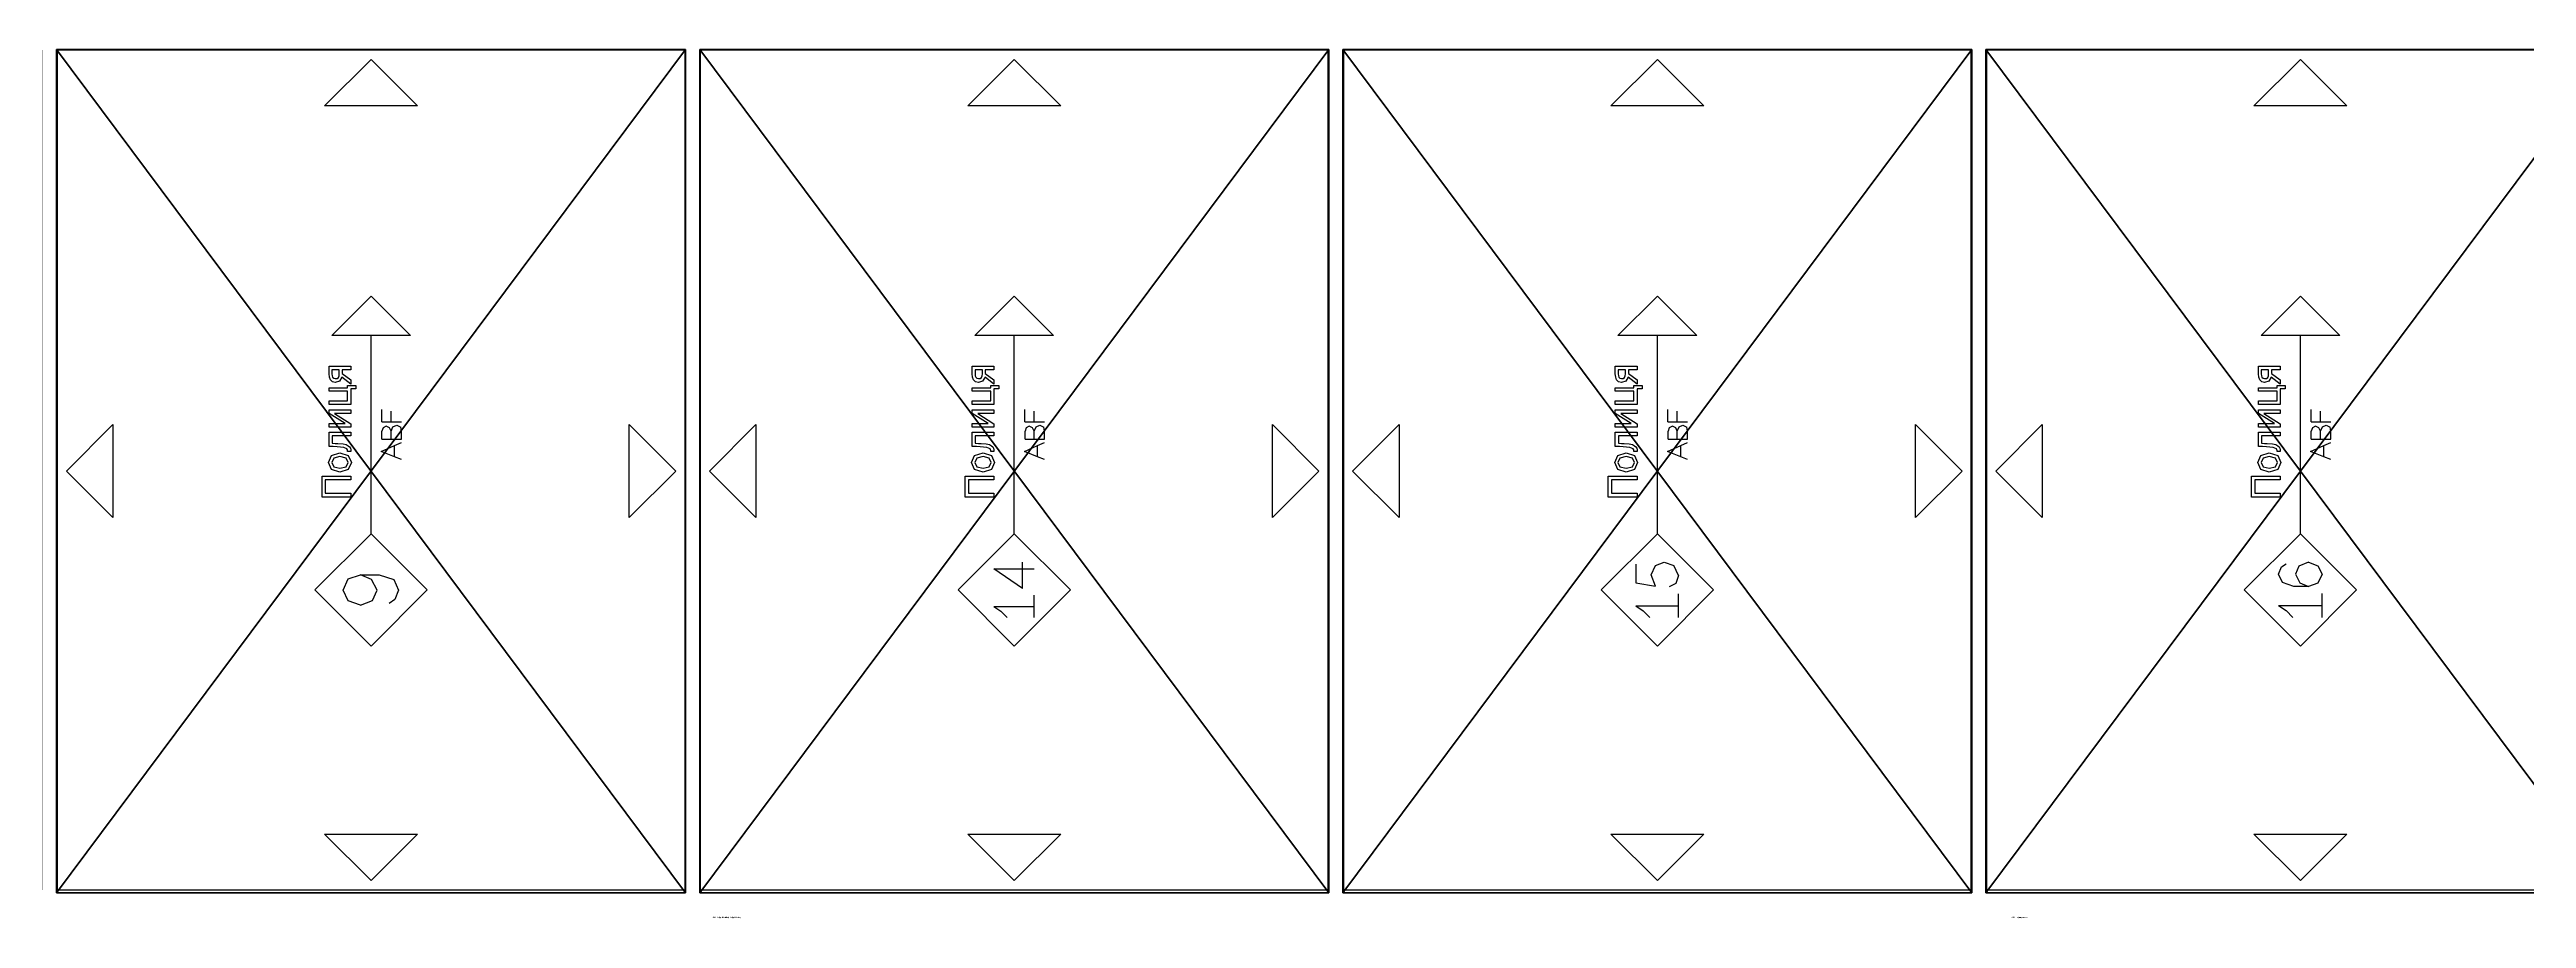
# Model space of a CAD drawing. Header units: millimetres. Extents: x -49559 to 16, y -2381 to 2097.
# Drawn here: x -6267 to -4503, y -18 to 600 of the extents above; entities that cross this region are included whole.
import ezdxf

# ---------------------------------------------------------------- set-up
doc = ezdxf.new("R2010")
doc.units = ezdxf.units.MM
doc.header["$LTSCALE"] = 25.4
doc.layers.get('0').update_dxf_attribs({"true_color": 0xffffff})
for name, color, linetype, true_color in [('ABF_cuttingLines', 134, 'Continuous', 0x009987), ('ABF_edgeBanding', 252, 'Continuous', 0x777799), ('ABF_Label', 36, 'Continuous', 0x664400)]:
    doc.layers.add(name, color=color, linetype=linetype, true_color=true_color)

# ---------------------------------------------------------------- blocks, each defined once
blk = doc.blocks.new('Group418#1')
at = {"layer": 'ABF_Label', "color": 0}
for p, q in [((-11.7, 9.2), (-11.7, 22.2)), ((-11.7, 22.2), (-2.3, 22.2)), ((-4, 20.7), (-10, 20.7)), ((-10, 20.7), (-10, 9.2)), ((-4, 9.2), (-4, 20.7)), ((-2.3, 22.2), (-2.3, 9.2)), ((-0.4, 14.1), (0.8, 17.9)), ((0.7, 10.3), (-0.4, 14.1)), ((0.8, 17.9), (3.9, 19.3)), ((2, 16.9), (1.3, 14.1)), ((1.3, 14.1), (2, 11.3)), ((3.9, 17.8), (2, 16.9)), ((2, 11.3), (3.9, 10.4)), ((3.9, 19.3), (7.1, 17.9)), ((5.9, 16.9), (3.9, 17.8)), ((3.9, 10.4), (5.9, 11.3)), ((6.6, 14.1), (5.9, 16.9)), ((5.9, 11.3), (6.6, 14.1)), ((7.1, 17.9), (8.3, 14.1)), ((8.3, 14.1), (7.1, 10.3)), ((10.1, 10.9), (10.7, 12.4)), ((10.7, 12.4), (11, 15.4)), ((11, 15.4), (11.1, 17.1)), ((11.1, 17.1), (11.1, 19)), ((11.1, 19), (17.6, 19)), ((12, 11.2), (11.5, 10.3)), ((12.3, 12.7), (12, 11.2)), ((12.5, 15), (12.3, 12.7)), ((12.6, 17.6), (12.5, 16.2)), ((12.5, 16.2), (12.5, 15)), ((15.9, 17.6), (12.6, 17.6)), ((15.9, 9.2), (15.9, 17.6)), ((17.6, 19), (17.6, 9.2)), ((19.9, 9.2), (19.9, 19)), ((19.9, 19), (21.6, 19)), ((26, 16.5), (21.4, 9.2)), ((21.6, 19), (21.6, 11.8)), ((21.6, 11.8), (26.1, 19)), ((26, 9.2), (26, 16.5)), ((26.1, 19), (27.7, 19)), ((27.7, 19), (27.7, 9.2)), ((30.1, 9.2), (30.1, 19)), ((30.1, 19), (31.7, 19)), ((31.7, 19), (31.7, 10.6)), ((36.1, 10.6), (36.1, 19)), ((36.1, 19), (37.7, 19)), ((37.7, 19), (37.7, 10.6)), ((39.3, 9.2), (42.4, 13.2)), ((40.1, 16.2), (40.4, 17.5)), ((40.7, 14.3), (40.1, 16.2)), ((40.4, 17.5), (41.3, 18.4)), ((42.4, 13.2), (40.7, 14.3)), ((44.1, 13.1), (41.2, 9.2)), ((41.3, 18.4), (42.4, 18.8)), ((42, 16.9), (41.8, 16.2)), ((41.8, 16.2), (41.9, 15.4)), ((41.9, 15.4), (42.3, 14.8)), ((42.4, 17.4), (42, 16.9)), ((42.3, 14.8), (43, 14.5)), ((42.4, 18.8), (43.9, 19)), ((43.1, 17.6), (42.4, 17.4)), ((43, 14.5), (44, 14.4)), ((44, 17.7), (43.1, 17.6)), ((43.9, 19), (47.4, 19)), ((45.8, 17.7), (44, 17.7)), ((44, 14.4), (45.8, 14.4)), ((45.8, 13.1), (44.1, 13.1)), ((45.8, 14.4), (45.8, 17.7)), ((45.8, 9.2), (45.8, 13.1)), ((47.4, 19), (47.4, 9.2)), ((-63, 6.5), (-66.1, 3.5)), ((-60.7, 9.9), (-63, 6.5)), ((-60.7, 9.9), (-60.7, -9.8)), ((-52.1, 3), (-50.3, 8.2)), ((-52.1, -3.6), (-52.1, 3)), ((-50.4, 0.3), (-52.1, -3.6)), ((-46.6, 2.3), (-50.4, 0.3)), ((-50.3, 8.2), (-46.6, 9.9)), ((-46.6, 9.9), (-43.3, 8.6)), ((-42.9, 0.7), (-46.6, 2.3)), ((-43.3, 8.6), (-41.9, 6.5)), ((-41.2, -3.6), (-42.9, 0.7)), ((-28.3, 0), (61.3, 0)), ((-10, 9.2), (-11.7, 9.2)), ((-2.3, 9.2), (-4, 9.2)), ((3.9, 8.9), (0.7, 10.3)), ((7.1, 10.3), (3.9, 8.9)), ((8.9, 9.2), (8.9, 10.6)), ((8.9, 10.6), (9, 10.6)), ((9.2, 9.2), (8.9, 9.2)), ((9, 10.6), (9.1, 10.6)), ((9.1, 10.6), (9.3, 10.6)), ((9.6, 9.2), (9.2, 9.2)), ((9.3, 10.6), (9.7, 10.7)), ((10.4, 9.3), (9.6, 9.2)), ((9.7, 10.7), (10.1, 10.9)), ((11, 9.7), (10.4, 9.3)), ((11.5, 10.3), (11, 9.7)), ((17.6, 9.2), (15.9, 9.2)), ((21.4, 9.2), (19.9, 9.2)), ((27.7, 9.2), (26, 9.2)), ((37.2, 9.2), (30.1, 9.2)), ((31.7, 10.6), (36.1, 10.6)), ((37.2, 6.9), (37.2, 9.2)), ((38.7, 6.9), (37.2, 6.9)), ((37.7, 10.6), (38.7, 10.6)), ((38.7, 10.6), (38.7, 6.9)), ((41.2, 9.2), (39.3, 9.2)), ((47.4, 9.2), (45.8, 9.2)), ((-66.1, -9.8), (-60.7, -9.8)), ((-60.7, -9.8), (-55.3, -9.8)), ((-50.6, -7.9), (-52.1, -3.6)), ((-46.6, -9.8), (-50.6, -7.9)), ((-42.8, -7.9), (-46.6, -9.8)), ((-41.2, -3.6), (-42.8, -7.9)), ((5.2, -13.7), (6.5, -10.6)), ((6.5, -10.6), (8.9, -4.6)), ((6.5, -10.6), (11.6, -10.6)), ((8.9, -4.6), (11.6, -10.6)), ((11.6, -10.6), (13, -13.7)), ((14.5, -4.9), (18, -4.9)), ((14.5, -4.9), (14.5, -9)), ((14.5, -9), (14.5, -13.7)), ((14.5, -9), (18, -9)), ((19.5, -5.4), (18, -4.9)), ((18, -9), (19.6, -8.3)), ((18, -9), (20, -9.9)), ((20.3, -6.8), (19.5, -5.4)), ((19.6, -8.3), (20.3, -6.8)), ((20, -9.9), (20.7, -11.6)), ((22.3, -4.8), (22.3, -9)), ((22.3, -4.8), (27.8, -4.8)), ((22.3, -9), (27.1, -9)), ((22.3, -9), (22.3, -13.7)), ((14.5, -13.7), (18, -13.7)), ((18, -13.7), (19.8, -13.4)), ((20.7, -11.6), (19.8, -13.4))]:
    blk.add_line(p, q, dxfattribs=at)
for points in [[(-28.3, 0, 0), (-53.7, -25.4, 0), (-79.1, 0, 0), (-53.7, 25.4, 0), (-28.3, 0, 0)], [(61.3, 17.8, 0), (79.1, 0, 0), (61.3, -17.8, 0), (61.3, 17.8, 0)]]:
    blk.add_polyline3d(points, close=True, dxfattribs=at)
blk = doc.blocks.new('Group453#1')
at = {"layer": 'ABF_cuttingLines', "color": 0}
blk.add_polyline3d([(-485.9, 617.6, 0), (-933.1, 617.6, 0), (-933.1, 20, 0), (-485.9, 20, 0), (-485.9, 617.6, 0)], close=True, dxfattribs=at)
blk = doc.blocks.new('Group454#1')
at = {"layer": 'ABF_edgeBanding', "color": 0}
for points in [[(-709.5, 611, 0), (-676.4, 577.9, 0), (-742.6, 577.9, 0), (-709.5, 611, 0)], [(-926.5, 318, 0), (-893.4, 351.1, 0), (-893.4, 284.9, 0), (-926.5, 318, 0)], [(-492.5, 318, 0), (-525.6, 284.9, 0), (-525.6, 351.1, 0), (-492.5, 318, 0)], [(-709.5, 26.6, 0), (-742.6, 59.7, 0), (-676.4, 59.7, 0), (-709.5, 26.6, 0)]]:
    blk.add_polyline3d(points, close=True, dxfattribs=at)
blk = doc.blocks.new('______#23')
at = {"color": 0}
for p, q in [((-933.5, 618), (-933.5, 18)), ((-485.5, 618), (-933.5, 618)), ((-485.5, 618, 18), (-933.5, 618, 18)), ((-933.5, 618, 18), (-933.5, 18, 18)), ((-933.5, 618, 18), (-933.5, 18, 18)), ((-933.5, 618), (-933.5, 618, 18)), ((-933.5, 618), (-933.5, 18)), ((-485.5, 618), (-933.5, 618)), ((-933.5, 618), (-933.5, 618, 18)), ((-485.5, 618, 18), (-933.5, 618, 18)), ((-933.5, 18, 18), (-485.5, 18, 18)), ((-933.5, 18), (-933.5, 18, 18)), ((-933.5, 18), (-485.5, 18)), ((-933.5, 18), (-485.5, 18)), ((-933.5, 18, 18), (-485.5, 18, 18)), ((-933.5, 18), (-933.5, 18, 18))]:
    blk.add_line(p, q, dxfattribs=at)
at = {"layer": 'ABF_cuttingLines', "color": 0}
ref = blk.add_blockref('Group453#1', (0, 0, 18), dxfattribs=at)
ref.add_attrib('Skp_GroupInstanceName', '_ABF_cuttingLines', (0, 0), dxfattribs={"layer": '0', "height": 1})
at = {"layer": 'ABF_edgeBanding', "color": 0}
ref = blk.add_blockref('Group454#1', (0, 0, 18), dxfattribs=at)
ref.add_attrib('Skp_GroupInstanceName', '_ABF_edgeBanding', (0, 0), dxfattribs={"layer": '0', "height": 1})
at = {"layer": 'ABF_Label', "color": 0}
ref = blk.add_blockref('Group418#1', (-709.5, 318, 18), dxfattribs=dict(at, xscale=1.574803149606299, yscale=1.574803149606299, rotation=90))
ref.add_attrib('Skp_GroupInstanceName', '_ABF_Label', (0, 0), dxfattribs={"layer": '0', "height": 1})
at = {"color": 0}
mesh = blk.add_polyface(dxfattribs=at)
corners = [(-485.5, 618), (-933.5, 18), (-933.5, 618), (-485.5, 18)]
mesh.append_faces([[corners[k] for k in face] for face in [(0, 1, 2), (1, 0, 3)]], dxfattribs={"vtx0": -1, "color": 0})
at = {"color": 7, "true_color": 0xffffff}
mesh = blk.add_polyface(dxfattribs=at)
corners = [(-485.5, 18, 18), (-933.5, 618, 18), (-933.5, 18, 18), (-485.5, 618, 18)]
mesh.append_faces([[corners[k] for k in face] for face in [(0, 1, 2), (1, 0, 3)]], dxfattribs={"vtx0": -1, "color": 7})
at = {"color": 0}
mesh = blk.add_polyface(dxfattribs=at)
corners = [(-933.5, 618, 18), (-933.5, 18), (-933.5, 18, 18), (-933.5, 618)]
mesh.append_faces([[corners[k] for k in face] for face in [(0, 1, 2), (1, 0, 3)]], dxfattribs={"vtx0": -1, "color": 0})
mesh = blk.add_polyface(dxfattribs=at)
corners = [(-933.5, 618, 18), (-485.5, 618), (-933.5, 618), (-485.5, 618, 18)]
mesh.append_faces([[corners[k] for k in face] for face in [(0, 1, 2), (1, 0, 3)]], dxfattribs={"vtx0": -1, "color": 0})
mesh = blk.add_polyface(dxfattribs=at)
corners = [(-485.5, 18, 18), (-933.5, 18), (-485.5, 18), (-933.5, 18, 18)]
mesh.append_faces([[corners[k] for k in face] for face in [(0, 1, 2), (1, 0, 3)]], dxfattribs={"vtx0": -1, "color": 0})
blk = doc.blocks.new('Group413#1')
at = {"layer": 'ABF_Label', "color": 0}
for p, q in [((-11.7, 9.2), (-11.7, 22.2)), ((-11.7, 22.2), (-2.3, 22.2)), ((-4, 20.7), (-10, 20.7)), ((-10, 20.7), (-10, 9.2)), ((-4, 9.2), (-4, 20.7)), ((-2.3, 22.2), (-2.3, 9.2)), ((-0.4, 14.1), (0.8, 17.9)), ((0.7, 10.3), (-0.4, 14.1)), ((0.8, 17.9), (3.9, 19.3)), ((2, 16.9), (1.3, 14.1)), ((1.3, 14.1), (2, 11.3)), ((3.9, 17.8), (2, 16.9)), ((2, 11.3), (3.9, 10.4)), ((3.9, 19.3), (7.1, 17.9)), ((5.9, 16.9), (3.9, 17.8)), ((3.9, 10.4), (5.9, 11.3)), ((6.6, 14.1), (5.9, 16.9)), ((5.9, 11.3), (6.6, 14.1)), ((7.1, 17.9), (8.3, 14.1)), ((8.3, 14.1), (7.1, 10.3)), ((10.1, 10.9), (10.7, 12.4)), ((10.7, 12.4), (11, 15.4)), ((11, 15.4), (11.1, 17.1)), ((11.1, 17.1), (11.1, 19)), ((11.1, 19), (17.6, 19)), ((12, 11.2), (11.5, 10.3)), ((12.3, 12.7), (12, 11.2)), ((12.5, 15), (12.3, 12.7)), ((12.6, 17.6), (12.5, 16.2)), ((12.5, 16.2), (12.5, 15)), ((15.9, 17.6), (12.6, 17.6)), ((15.9, 9.2), (15.9, 17.6)), ((17.6, 19), (17.6, 9.2)), ((19.9, 9.2), (19.9, 19)), ((19.9, 19), (21.6, 19)), ((26, 16.5), (21.4, 9.2)), ((21.6, 19), (21.6, 11.8)), ((21.6, 11.8), (26.1, 19)), ((26, 9.2), (26, 16.5)), ((26.1, 19), (27.7, 19)), ((27.7, 19), (27.7, 9.2)), ((30.1, 9.2), (30.1, 19)), ((30.1, 19), (31.7, 19)), ((31.7, 19), (31.7, 10.6)), ((36.1, 10.6), (36.1, 19)), ((36.1, 19), (37.7, 19)), ((37.7, 19), (37.7, 10.6)), ((39.3, 9.2), (42.4, 13.2)), ((40.1, 16.2), (40.4, 17.5)), ((40.7, 14.3), (40.1, 16.2)), ((40.4, 17.5), (41.3, 18.4)), ((42.4, 13.2), (40.7, 14.3)), ((44.1, 13.1), (41.2, 9.2)), ((41.3, 18.4), (42.4, 18.8)), ((42, 16.9), (41.8, 16.2)), ((41.8, 16.2), (41.9, 15.4)), ((41.9, 15.4), (42.3, 14.8)), ((42.4, 17.4), (42, 16.9)), ((42.3, 14.8), (43, 14.5)), ((42.4, 18.8), (43.9, 19)), ((43.1, 17.6), (42.4, 17.4)), ((43, 14.5), (44, 14.4)), ((44, 17.7), (43.1, 17.6)), ((43.9, 19), (47.4, 19)), ((45.8, 17.7), (44, 17.7)), ((44, 14.4), (45.8, 14.4)), ((45.8, 13.1), (44.1, 13.1)), ((45.8, 14.4), (45.8, 17.7)), ((45.8, 9.2), (45.8, 13.1)), ((47.4, 19), (47.4, 9.2)), ((-63.1, 6.4), (-66.1, 3.4)), ((-60.8, 9.8), (-63.1, 6.4)), ((-60.8, 9.8), (-60.8, -9.6)), ((-50.4, 9.8), (-52, 0.9)), ((-52, 0.9), (-46.9, 2.8)), ((-42, 9.8), (-50.4, 9.8)), ((-46.9, 2.8), (-42.6, 0.9)), ((-42.6, 0.9), (-41.2, -3.1)), ((-28.3, 0), (61.3, 0)), ((-10, 9.2), (-11.7, 9.2)), ((-2.3, 9.2), (-4, 9.2)), ((3.9, 8.9), (0.7, 10.3)), ((7.1, 10.3), (3.9, 8.9)), ((8.9, 9.2), (8.9, 10.6)), ((8.9, 10.6), (9, 10.6)), ((9.2, 9.2), (8.9, 9.2)), ((9, 10.6), (9.1, 10.6)), ((9.1, 10.6), (9.3, 10.6)), ((9.6, 9.2), (9.2, 9.2)), ((9.3, 10.6), (9.7, 10.7)), ((10.4, 9.3), (9.6, 9.2)), ((9.7, 10.7), (10.1, 10.9)), ((11, 9.7), (10.4, 9.3)), ((11.5, 10.3), (11, 9.7)), ((17.6, 9.2), (15.9, 9.2)), ((21.4, 9.2), (19.9, 9.2)), ((27.7, 9.2), (26, 9.2)), ((37.2, 9.2), (30.1, 9.2)), ((31.7, 10.6), (36.1, 10.6)), ((37.2, 6.9), (37.2, 9.2)), ((38.7, 6.9), (37.2, 6.9)), ((37.7, 10.6), (38.7, 10.6)), ((38.7, 10.6), (38.7, 6.9)), ((41.2, 9.2), (39.3, 9.2)), ((47.4, 9.2), (45.8, 9.2)), ((-66.1, -9.6), (-60.8, -9.6)), ((-60.8, -9.6), (-55.5, -9.6)), ((-50.8, -8.3), (-52.3, -5.4)), ((-47.1, -9.6), (-50.8, -8.3)), ((-47.1, -9.6), (-42.6, -7.4)), ((-41.2, -3.1), (-42.6, -7.4)), ((5.2, -13.7), (6.5, -10.6)), ((6.5, -10.6), (8.9, -4.6)), ((6.5, -10.6), (11.6, -10.6)), ((8.9, -4.6), (11.6, -10.6)), ((11.6, -10.6), (13, -13.7)), ((14.5, -4.9), (18, -4.9)), ((14.5, -4.9), (14.5, -9)), ((14.5, -9), (14.5, -13.7)), ((14.5, -9), (18, -9)), ((19.5, -5.4), (18, -4.9)), ((18, -9), (19.6, -8.3)), ((18, -9), (20, -9.9)), ((20.3, -6.8), (19.5, -5.4)), ((19.6, -8.3), (20.3, -6.8)), ((20, -9.9), (20.7, -11.6)), ((22.3, -4.8), (22.3, -9)), ((22.3, -4.8), (27.8, -4.8)), ((22.3, -9), (27.1, -9)), ((22.3, -9), (22.3, -13.7)), ((14.5, -13.7), (18, -13.7)), ((18, -13.7), (19.8, -13.4)), ((20.7, -11.6), (19.8, -13.4))]:
    blk.add_line(p, q, dxfattribs=at)
for points in [[(-28.3, 0, 0), (-53.7, -25.4, 0), (-79.1, 0, 0), (-53.7, 25.4, 0), (-28.3, 0, 0)], [(61.3, 17.8, 0), (79.1, 0, 0), (61.3, -17.8, 0), (61.3, 17.8, 0)]]:
    blk.add_polyline3d(points, close=True, dxfattribs=at)
blk = doc.blocks.new('Group455#1')
at = {"layer": 'ABF_cuttingLines', "color": 0}
blk.add_polyline3d([(-485.9, 617.6, 0), (-933.1, 617.6, 0), (-933.1, 20, 0), (-485.9, 20, 0), (-485.9, 617.6, 0)], close=True, dxfattribs=at)
blk = doc.blocks.new('Group456#1')
at = {"layer": 'ABF_edgeBanding', "color": 0}
for points in [[(-709.5, 611, 0), (-676.4, 577.9, 0), (-742.6, 577.9, 0), (-709.5, 611, 0)], [(-926.5, 318, 0), (-893.4, 351.1, 0), (-893.4, 284.9, 0), (-926.5, 318, 0)], [(-492.5, 318, 0), (-525.6, 284.9, 0), (-525.6, 351.1, 0), (-492.5, 318, 0)], [(-709.5, 26.6, 0), (-742.6, 59.7, 0), (-676.4, 59.7, 0), (-709.5, 26.6, 0)]]:
    blk.add_polyline3d(points, close=True, dxfattribs=at)
blk = doc.blocks.new('______#24')
at = {"color": 0}
for p, q in [((-933.5, 618), (-933.5, 18)), ((-485.5, 618), (-933.5, 618)), ((-485.5, 618, 18), (-933.5, 618, 18)), ((-933.5, 618, 18), (-933.5, 18, 18)), ((-933.5, 618, 18), (-933.5, 18, 18)), ((-933.5, 618), (-933.5, 618, 18)), ((-933.5, 618), (-933.5, 18)), ((-485.5, 618), (-933.5, 618)), ((-933.5, 618), (-933.5, 618, 18)), ((-485.5, 618, 18), (-933.5, 618, 18)), ((-485.5, 618), (-485.5, 618, 18)), ((-485.5, 18, 18), (-485.5, 618, 18)), ((-485.5, 18), (-485.5, 618)), ((-485.5, 18), (-485.5, 618)), ((-485.5, 18, 18), (-485.5, 618, 18)), ((-485.5, 618), (-485.5, 618, 18)), ((-933.5, 18, 18), (-485.5, 18, 18)), ((-933.5, 18), (-933.5, 18, 18)), ((-933.5, 18), (-485.5, 18)), ((-933.5, 18), (-485.5, 18)), ((-933.5, 18, 18), (-485.5, 18, 18)), ((-933.5, 18), (-933.5, 18, 18)), ((-485.5, 18), (-485.5, 18, 18)), ((-485.5, 18), (-485.5, 18, 18))]:
    blk.add_line(p, q, dxfattribs=at)
at = {"layer": 'ABF_cuttingLines', "color": 0}
ref = blk.add_blockref('Group455#1', (0, 0, 18), dxfattribs=at)
ref.add_attrib('Skp_GroupInstanceName', '_ABF_cuttingLines', (0, 0), dxfattribs={"layer": '0', "height": 1})
at = {"layer": 'ABF_edgeBanding', "color": 0}
ref = blk.add_blockref('Group456#1', (0, 0, 18), dxfattribs=at)
ref.add_attrib('Skp_GroupInstanceName', '_ABF_edgeBanding', (0, 0), dxfattribs={"layer": '0', "height": 1})
at = {"layer": 'ABF_Label', "color": 0}
ref = blk.add_blockref('Group413#1', (-709.5, 318, 18), dxfattribs=dict(at, xscale=1.574803149606299, yscale=1.574803149606299, rotation=90))
ref.add_attrib('Skp_GroupInstanceName', '_ABF_Label', (0, 0), dxfattribs={"layer": '0', "height": 1})
at = {"color": 0}
mesh = blk.add_polyface(dxfattribs=at)
corners = [(-485.5, 618), (-933.5, 18), (-933.5, 618), (-485.5, 18)]
mesh.append_faces([[corners[k] for k in face] for face in [(0, 1, 2), (1, 0, 3)]], dxfattribs={"vtx0": -1, "color": 0})
at = {"color": 7, "true_color": 0xffffff}
mesh = blk.add_polyface(dxfattribs=at)
corners = [(-485.5, 18, 18), (-933.5, 618, 18), (-933.5, 18, 18), (-485.5, 618, 18)]
mesh.append_faces([[corners[k] for k in face] for face in [(0, 1, 2), (1, 0, 3)]], dxfattribs={"vtx0": -1, "color": 7})
at = {"color": 0}
mesh = blk.add_polyface(dxfattribs=at)
corners = [(-933.5, 618, 18), (-933.5, 18), (-933.5, 18, 18), (-933.5, 618)]
mesh.append_faces([[corners[k] for k in face] for face in [(0, 1, 2), (1, 0, 3)]], dxfattribs={"vtx0": -1, "color": 0})
mesh = blk.add_polyface(dxfattribs=at)
corners = [(-933.5, 618, 18), (-485.5, 618), (-933.5, 618), (-485.5, 618, 18)]
mesh.append_faces([[corners[k] for k in face] for face in [(0, 1, 2), (1, 0, 3)]], dxfattribs={"vtx0": -1, "color": 0})
mesh = blk.add_polyface(dxfattribs=at)
corners = [(-485.5, 618), (-485.5, 18, 18), (-485.5, 18), (-485.5, 618, 18)]
mesh.append_faces([[corners[k] for k in face] for face in [(0, 1, 2), (1, 0, 3)]], dxfattribs={"vtx0": -1, "color": 0})
mesh = blk.add_polyface(dxfattribs=at)
corners = [(-485.5, 18, 18), (-933.5, 18), (-485.5, 18), (-933.5, 18, 18)]
mesh.append_faces([[corners[k] for k in face] for face in [(0, 1, 2), (1, 0, 3)]], dxfattribs={"vtx0": -1, "color": 0})
blk = doc.blocks.new('Group409#1')
at = {"layer": 'ABF_Label', "color": 0}
for p, q in [((-11.7, 9.2), (-11.7, 22.2)), ((-11.7, 22.2), (-2.3, 22.2)), ((-4, 20.7), (-10, 20.7)), ((-10, 20.7), (-10, 9.2)), ((-4, 9.2), (-4, 20.7)), ((-2.3, 22.2), (-2.3, 9.2)), ((-0.4, 14.1), (0.8, 17.9)), ((0.7, 10.3), (-0.4, 14.1)), ((0.8, 17.9), (3.9, 19.3)), ((2, 16.9), (1.3, 14.1)), ((1.3, 14.1), (2, 11.3)), ((3.9, 17.8), (2, 16.9)), ((2, 11.3), (3.9, 10.4)), ((3.9, 19.3), (7.1, 17.9)), ((5.9, 16.9), (3.9, 17.8)), ((3.9, 10.4), (5.9, 11.3)), ((6.6, 14.1), (5.9, 16.9)), ((5.9, 11.3), (6.6, 14.1)), ((7.1, 17.9), (8.3, 14.1)), ((8.3, 14.1), (7.1, 10.3)), ((10.1, 10.9), (10.7, 12.4)), ((10.7, 12.4), (11, 15.4)), ((11, 15.4), (11.1, 17.1)), ((11.1, 17.1), (11.1, 19)), ((11.1, 19), (17.6, 19)), ((12, 11.2), (11.5, 10.3)), ((12.3, 12.7), (12, 11.2)), ((12.5, 15), (12.3, 12.7)), ((12.6, 17.6), (12.5, 16.2)), ((12.5, 16.2), (12.5, 15)), ((15.9, 17.6), (12.6, 17.6)), ((15.9, 9.2), (15.9, 17.6)), ((17.6, 19), (17.6, 9.2)), ((19.9, 9.2), (19.9, 19)), ((19.9, 19), (21.6, 19)), ((26, 16.5), (21.4, 9.2)), ((21.6, 19), (21.6, 11.8)), ((21.6, 11.8), (26.1, 19)), ((26, 9.2), (26, 16.5)), ((26.1, 19), (27.7, 19)), ((27.7, 19), (27.7, 9.2)), ((30.1, 9.2), (30.1, 19)), ((30.1, 19), (31.7, 19)), ((31.7, 19), (31.7, 10.6)), ((36.1, 10.6), (36.1, 19)), ((36.1, 19), (37.7, 19)), ((37.7, 19), (37.7, 10.6)), ((39.3, 9.2), (42.4, 13.2)), ((40.1, 16.2), (40.4, 17.5)), ((40.7, 14.3), (40.1, 16.2)), ((40.4, 17.5), (41.3, 18.4)), ((42.4, 13.2), (40.7, 14.3)), ((44.1, 13.1), (41.2, 9.2)), ((41.3, 18.4), (42.4, 18.8)), ((42, 16.9), (41.8, 16.2)), ((41.8, 16.2), (41.9, 15.4)), ((41.9, 15.4), (42.3, 14.8)), ((42.4, 17.4), (42, 16.9)), ((42.3, 14.8), (43, 14.5)), ((42.4, 18.8), (43.9, 19)), ((43.1, 17.6), (42.4, 17.4)), ((43, 14.5), (44, 14.4)), ((44, 17.7), (43.1, 17.6)), ((43.9, 19), (47.4, 19)), ((45.8, 17.7), (44, 17.7)), ((44, 14.4), (45.8, 14.4)), ((45.8, 13.1), (44.1, 13.1)), ((45.8, 14.4), (45.8, 17.7)), ((45.8, 9.2), (45.8, 13.1)), ((47.4, 19), (47.4, 9.2)), ((-63.3, 6), (-66.1, 3.2)), ((-61.1, 9.2), (-63.3, 6)), ((-61.1, 9.2), (-61.1, -9)), ((-53.1, -3.8), (-44.2, 9.2)), ((-44.2, 9.2), (-44.2, -3.8)), ((-28.3, 0), (61.3, 0)), ((-10, 9.2), (-11.7, 9.2)), ((-2.3, 9.2), (-4, 9.2)), ((3.9, 8.9), (0.7, 10.3)), ((7.1, 10.3), (3.9, 8.9)), ((8.9, 9.2), (8.9, 10.6)), ((8.9, 10.6), (9, 10.6)), ((9.2, 9.2), (8.9, 9.2)), ((9, 10.6), (9.1, 10.6)), ((9.1, 10.6), (9.3, 10.6)), ((9.6, 9.2), (9.2, 9.2)), ((9.3, 10.6), (9.7, 10.7)), ((10.4, 9.3), (9.6, 9.2)), ((9.7, 10.7), (10.1, 10.9)), ((11, 9.7), (10.4, 9.3)), ((11.5, 10.3), (11, 9.7)), ((17.6, 9.2), (15.9, 9.2)), ((21.4, 9.2), (19.9, 9.2)), ((27.7, 9.2), (26, 9.2)), ((37.2, 9.2), (30.1, 9.2)), ((31.7, 10.6), (36.1, 10.6)), ((37.2, 6.9), (37.2, 9.2)), ((38.7, 6.9), (37.2, 6.9)), ((37.7, 10.6), (38.7, 10.6)), ((38.7, 10.6), (38.7, 6.9)), ((41.2, 9.2), (39.3, 9.2)), ((47.4, 9.2), (45.8, 9.2)), ((-66.1, -9), (-61.1, -9)), ((-61.1, -9), (-56.1, -9)), ((-53.1, -3.8), (-44.2, -3.8)), ((-44.2, -3.8), (-41.2, -3.8)), ((-44.2, -3.8), (-44.2, -9)), ((5.2, -13.7), (6.5, -10.6)), ((6.5, -10.6), (8.9, -4.6)), ((6.5, -10.6), (11.6, -10.6)), ((8.9, -4.6), (11.6, -10.6)), ((11.6, -10.6), (13, -13.7)), ((14.5, -4.9), (18, -4.9)), ((14.5, -4.9), (14.5, -9)), ((14.5, -9), (14.5, -13.7)), ((14.5, -9), (18, -9)), ((19.5, -5.4), (18, -4.9)), ((18, -9), (19.6, -8.3)), ((18, -9), (20, -9.9)), ((20.3, -6.8), (19.5, -5.4)), ((19.6, -8.3), (20.3, -6.8)), ((20, -9.9), (20.7, -11.6)), ((22.3, -4.8), (22.3, -9)), ((22.3, -4.8), (27.8, -4.8)), ((22.3, -9), (27.1, -9)), ((22.3, -9), (22.3, -13.7)), ((14.5, -13.7), (18, -13.7)), ((18, -13.7), (19.8, -13.4)), ((20.7, -11.6), (19.8, -13.4))]:
    blk.add_line(p, q, dxfattribs=at)
for points in [[(-28.3, 0, 0), (-53.7, -25.4, 0), (-79.1, 0, 0), (-53.7, 25.4, 0), (-28.3, 0, 0)], [(61.3, 17.8, 0), (79.1, 0, 0), (61.3, -17.8, 0), (61.3, 17.8, 0)]]:
    blk.add_polyline3d(points, close=True, dxfattribs=at)
blk = doc.blocks.new('Group457#1')
at = {"layer": 'ABF_cuttingLines', "color": 0}
blk.add_polyline3d([(-485.9, 617.6, 0), (-933.1, 617.6, 0), (-933.1, 20, 0), (-485.9, 20, 0), (-485.9, 617.6, 0)], close=True, dxfattribs=at)
blk = doc.blocks.new('Group458#1')
at = {"layer": 'ABF_edgeBanding', "color": 0}
for points in [[(-709.5, 611, 0), (-676.4, 577.9, 0), (-742.6, 577.9, 0), (-709.5, 611, 0)], [(-926.5, 318, 0), (-893.4, 351.1, 0), (-893.4, 284.9, 0), (-926.5, 318, 0)], [(-492.5, 318, 0), (-525.6, 284.9, 0), (-525.6, 351.1, 0), (-492.5, 318, 0)], [(-709.5, 26.6, 0), (-742.6, 59.7, 0), (-676.4, 59.7, 0), (-709.5, 26.6, 0)]]:
    blk.add_polyline3d(points, close=True, dxfattribs=at)
blk = doc.blocks.new('______#25')
at = {"color": 0}
for p, q in [((-933.5, 618), (-933.5, 18)), ((-485.5, 618), (-933.5, 618)), ((-485.5, 618, 18), (-933.5, 618, 18)), ((-933.5, 618, 18), (-933.5, 18, 18)), ((-933.5, 618, 18), (-933.5, 18, 18)), ((-933.5, 618), (-933.5, 618, 18)), ((-933.5, 618), (-933.5, 18)), ((-485.5, 618), (-933.5, 618)), ((-933.5, 618), (-933.5, 618, 18)), ((-485.5, 618, 18), (-933.5, 618, 18)), ((-485.5, 618), (-485.5, 618, 18)), ((-485.5, 18, 18), (-485.5, 618, 18)), ((-485.5, 18), (-485.5, 618)), ((-485.5, 18), (-485.5, 618)), ((-485.5, 18, 18), (-485.5, 618, 18)), ((-485.5, 618), (-485.5, 618, 18)), ((-933.5, 18, 18), (-485.5, 18, 18)), ((-933.5, 18), (-933.5, 18, 18)), ((-933.5, 18), (-485.5, 18)), ((-933.5, 18), (-485.5, 18)), ((-933.5, 18, 18), (-485.5, 18, 18)), ((-933.5, 18), (-933.5, 18, 18)), ((-485.5, 18), (-485.5, 18, 18)), ((-485.5, 18), (-485.5, 18, 18))]:
    blk.add_line(p, q, dxfattribs=at)
at = {"layer": 'ABF_cuttingLines', "color": 0}
ref = blk.add_blockref('Group457#1', (0, 0, 18), dxfattribs=at)
ref.add_attrib('Skp_GroupInstanceName', '_ABF_cuttingLines', (0, 0), dxfattribs={"layer": '0', "height": 1})
at = {"layer": 'ABF_edgeBanding', "color": 0}
ref = blk.add_blockref('Group458#1', (0, 0, 18), dxfattribs=at)
ref.add_attrib('Skp_GroupInstanceName', '_ABF_edgeBanding', (0, 0), dxfattribs={"layer": '0', "height": 1})
at = {"layer": 'ABF_Label', "color": 0}
ref = blk.add_blockref('Group409#1', (-709.5, 318, 18), dxfattribs=dict(at, xscale=1.574803149606299, yscale=1.574803149606299, rotation=90))
ref.add_attrib('Skp_GroupInstanceName', '_ABF_Label', (0, 0), dxfattribs={"layer": '0', "height": 1})
at = {"color": 0}
mesh = blk.add_polyface(dxfattribs=at)
corners = [(-485.5, 618), (-933.5, 18), (-933.5, 618), (-485.5, 18)]
mesh.append_faces([[corners[k] for k in face] for face in [(0, 1, 2), (1, 0, 3)]], dxfattribs={"vtx0": -1, "color": 0})
at = {"color": 7, "true_color": 0xffffff}
mesh = blk.add_polyface(dxfattribs=at)
corners = [(-485.5, 18, 18), (-933.5, 618, 18), (-933.5, 18, 18), (-485.5, 618, 18)]
mesh.append_faces([[corners[k] for k in face] for face in [(0, 1, 2), (1, 0, 3)]], dxfattribs={"vtx0": -1, "color": 7})
at = {"color": 0}
mesh = blk.add_polyface(dxfattribs=at)
corners = [(-933.5, 618, 18), (-933.5, 18), (-933.5, 18, 18), (-933.5, 618)]
mesh.append_faces([[corners[k] for k in face] for face in [(0, 1, 2), (1, 0, 3)]], dxfattribs={"vtx0": -1, "color": 0})
mesh = blk.add_polyface(dxfattribs=at)
corners = [(-933.5, 618, 18), (-485.5, 618), (-933.5, 618), (-485.5, 618, 18)]
mesh.append_faces([[corners[k] for k in face] for face in [(0, 1, 2), (1, 0, 3)]], dxfattribs={"vtx0": -1, "color": 0})
mesh = blk.add_polyface(dxfattribs=at)
corners = [(-485.5, 618), (-485.5, 18, 18), (-485.5, 18), (-485.5, 618, 18)]
mesh.append_faces([[corners[k] for k in face] for face in [(0, 1, 2), (1, 0, 3)]], dxfattribs={"vtx0": -1, "color": 0})
mesh = blk.add_polyface(dxfattribs=at)
corners = [(-485.5, 18, 18), (-933.5, 18), (-485.5, 18), (-933.5, 18, 18)]
mesh.append_faces([[corners[k] for k in face] for face in [(0, 1, 2), (1, 0, 3)]], dxfattribs={"vtx0": -1, "color": 0})
blk = doc.blocks.new('Group332#1')
at = {"layer": 'ABF_Label', "color": 0}
for p, q in [((-58.6, 10.4), (-53.8, 12.7)), ((-53.8, 12.7), (-48.6, 10.4)), ((-11.7, 9.2), (-11.7, 22.2)), ((-11.7, 22.2), (-2.3, 22.2)), ((-4, 20.7), (-10, 20.7)), ((-10, 20.7), (-10, 9.2)), ((-4, 9.2), (-4, 20.7)), ((-2.3, 22.2), (-2.3, 9.2)), ((-0.4, 14.1), (0.8, 17.9)), ((0.7, 10.3), (-0.4, 14.1)), ((0.8, 17.9), (3.9, 19.3)), ((2, 16.9), (1.3, 14.1)), ((1.3, 14.1), (2, 11.3)), ((3.9, 17.8), (2, 16.9)), ((2, 11.3), (3.9, 10.4)), ((3.9, 19.3), (7.1, 17.9)), ((5.9, 16.9), (3.9, 17.8)), ((3.9, 10.4), (5.9, 11.3)), ((6.6, 14.1), (5.9, 16.9)), ((5.9, 11.3), (6.6, 14.1)), ((7.1, 17.9), (8.3, 14.1)), ((8.3, 14.1), (7.1, 10.3)), ((10.1, 10.9), (10.7, 12.4)), ((10.7, 12.4), (11, 15.4)), ((11, 15.4), (11.1, 17.1)), ((11.1, 17.1), (11.1, 19)), ((11.1, 19), (17.6, 19)), ((12, 11.2), (11.5, 10.3)), ((12.3, 12.7), (12, 11.2)), ((12.5, 15), (12.3, 12.7)), ((12.6, 17.6), (12.5, 16.2)), ((12.5, 16.2), (12.5, 15)), ((15.9, 17.6), (12.6, 17.6)), ((15.9, 9.2), (15.9, 17.6)), ((17.6, 19), (17.6, 9.2)), ((19.9, 9.2), (19.9, 19)), ((19.9, 19), (21.6, 19)), ((26, 16.5), (21.4, 9.2)), ((21.6, 19), (21.6, 11.8)), ((21.6, 11.8), (26.1, 19)), ((26, 9.2), (26, 16.5)), ((26.1, 19), (27.7, 19)), ((27.7, 19), (27.7, 9.2)), ((30.1, 9.2), (30.1, 19)), ((30.1, 19), (31.7, 19)), ((31.7, 19), (31.7, 10.6)), ((36.1, 10.6), (36.1, 19)), ((36.1, 19), (37.7, 19)), ((37.7, 19), (37.7, 10.6)), ((39.3, 9.2), (42.4, 13.2)), ((40.1, 16.2), (40.4, 17.5)), ((40.7, 14.3), (40.1, 16.2)), ((40.4, 17.5), (41.3, 18.4)), ((42.4, 13.2), (40.7, 14.3)), ((44.1, 13.1), (41.2, 9.2)), ((41.3, 18.4), (42.4, 18.8)), ((42, 16.9), (41.8, 16.2)), ((41.8, 16.2), (41.9, 15.4)), ((41.9, 15.4), (42.3, 14.8)), ((42.4, 17.4), (42, 16.9)), ((42.3, 14.8), (43, 14.5)), ((42.4, 18.8), (43.9, 19)), ((43.1, 17.6), (42.4, 17.4)), ((43, 14.5), (44, 14.4)), ((44, 17.7), (43.1, 17.6)), ((43.9, 19), (47.4, 19)), ((45.8, 17.7), (44, 17.7)), ((44, 14.4), (45.8, 14.4)), ((45.8, 13.1), (44.1, 13.1)), ((45.8, 14.4), (45.8, 17.7)), ((45.8, 9.2), (45.8, 13.1)), ((47.4, 19), (47.4, 9.2)), ((-60.6, 4.8), (-58.6, 10.4)), ((-60.6, 4.8), (-58.5, -0.7)), ((-48.9, -0.2), (-46.8, 4.8)), ((-48.6, 10.4), (-46.8, 4.8)), ((-46.8, 4.8), (-46.8, -3.6)), ((-28.3, 0), (61.3, 0)), ((-10, 9.2), (-11.7, 9.2)), ((-2.3, 9.2), (-4, 9.2)), ((3.9, 8.9), (0.7, 10.3)), ((7.1, 10.3), (3.9, 8.9)), ((8.9, 9.2), (8.9, 10.6)), ((8.9, 10.6), (9, 10.6)), ((9.2, 9.2), (8.9, 9.2)), ((9, 10.6), (9.1, 10.6)), ((9.1, 10.6), (9.3, 10.6)), ((9.6, 9.2), (9.2, 9.2)), ((9.3, 10.6), (9.7, 10.7)), ((10.4, 9.3), (9.6, 9.2)), ((9.7, 10.7), (10.1, 10.9)), ((11, 9.7), (10.4, 9.3)), ((11.5, 10.3), (11, 9.7)), ((17.6, 9.2), (15.9, 9.2)), ((21.4, 9.2), (19.9, 9.2)), ((27.7, 9.2), (26, 9.2)), ((37.2, 9.2), (30.1, 9.2)), ((31.7, 10.6), (36.1, 10.6)), ((37.2, 6.9), (37.2, 9.2)), ((38.7, 6.9), (37.2, 6.9)), ((37.7, 10.6), (38.7, 10.6)), ((38.7, 10.6), (38.7, 6.9)), ((41.2, 9.2), (39.3, 9.2)), ((47.4, 9.2), (45.8, 9.2)), ((-58, -10.8), (-59.8, -8.1)), ((-58.5, -0.7), (-53.8, -2.7)), ((-53.8, -12.4), (-58, -10.8)), ((-53.8, -2.7), (-48.9, -0.2)), ((-49, -10.3), (-53.8, -12.4)), ((-46.8, -3.6), (-49, -10.3)), ((5.2, -13.7), (6.5, -10.6)), ((6.5, -10.6), (8.9, -4.6)), ((6.5, -10.6), (11.6, -10.6)), ((8.9, -4.6), (11.6, -10.6)), ((11.6, -10.6), (13, -13.7)), ((14.5, -4.9), (18, -4.9)), ((14.5, -4.9), (14.5, -9)), ((14.5, -9), (14.5, -13.7)), ((14.5, -9), (18, -9)), ((19.5, -5.4), (18, -4.9)), ((18, -9), (19.6, -8.3)), ((18, -9), (20, -9.9)), ((20.3, -6.8), (19.5, -5.4)), ((19.6, -8.3), (20.3, -6.8)), ((20, -9.9), (20.7, -11.6)), ((22.3, -4.8), (22.3, -9)), ((22.3, -4.8), (27.8, -4.8)), ((22.3, -9), (27.1, -9)), ((22.3, -9), (22.3, -13.7)), ((14.5, -13.7), (18, -13.7)), ((18, -13.7), (19.8, -13.4)), ((20.7, -11.6), (19.8, -13.4))]:
    blk.add_line(p, q, dxfattribs=at)
for points in [[(-28.3, 0, 0), (-53.7, -25.4, 0), (-79.1, 0, 0), (-53.7, 25.4, 0), (-28.3, 0, 0)], [(61.3, 17.8, 0), (79.1, 0, 0), (61.3, -17.8, 0), (61.3, 17.8, 0)]]:
    blk.add_polyline3d(points, close=True, dxfattribs=at)
blk = doc.blocks.new('Group459#1')
at = {"layer": 'ABF_cuttingLines', "color": 0}
blk.add_polyline3d([(-18.9, 617.6, 0), (-466.1, 617.6, 0), (-466.1, 20, 0), (-18.9, 20, 0), (-18.9, 617.6, 0)], close=True, dxfattribs=at)
blk = doc.blocks.new('Group460#1')
at = {"layer": 'ABF_edgeBanding', "color": 0}
for points in [[(-242.5, 611, 0), (-209.4, 577.9, 0), (-275.6, 577.9, 0), (-242.5, 611, 0)], [(-459.5, 318, 0), (-426.4, 351.1, 0), (-426.4, 284.9, 0), (-459.5, 318, 0)], [(-25.5, 318, 0), (-58.6, 284.9, 0), (-58.6, 351.1, 0), (-25.5, 318, 0)], [(-242.5, 26.6, 0), (-275.6, 59.7, 0), (-209.4, 59.7, 0), (-242.5, 26.6, 0)]]:
    blk.add_polyline3d(points, close=True, dxfattribs=at)
blk = doc.blocks.new('______#26')
at = {"color": 0}
for p, q in [((-466.5, 618), (-466.5, 18)), ((-18.5, 618), (-466.5, 618)), ((-18.5, 618, 18), (-466.5, 618, 18)), ((-466.5, 618, 18), (-466.5, 18, 18)), ((-466.5, 618, 18), (-466.5, 18, 18)), ((-466.5, 618), (-466.5, 618, 18)), ((-466.5, 618), (-466.5, 18)), ((-18.5, 618), (-466.5, 618)), ((-466.5, 618), (-466.5, 618, 18)), ((-18.5, 618, 18), (-466.5, 618, 18)), ((-18.5, 618), (-18.5, 618, 18)), ((-18.5, 18, 18), (-18.5, 618, 18)), ((-18.5, 18), (-18.5, 618)), ((-18.5, 18), (-18.5, 618)), ((-18.5, 18, 18), (-18.5, 618, 18)), ((-18.5, 618), (-18.5, 618, 18)), ((-466.5, 18, 18), (-18.5, 18, 18)), ((-466.5, 18), (-466.5, 18, 18)), ((-466.5, 18), (-18.5, 18)), ((-466.5, 18), (-18.5, 18)), ((-466.5, 18, 18), (-18.5, 18, 18)), ((-466.5, 18), (-466.5, 18, 18)), ((-18.5, 18), (-18.5, 18, 18)), ((-18.5, 18), (-18.5, 18, 18))]:
    blk.add_line(p, q, dxfattribs=at)
at = {"layer": 'ABF_cuttingLines', "color": 0}
ref = blk.add_blockref('Group459#1', (0, 0, 18), dxfattribs=at)
ref.add_attrib('Skp_GroupInstanceName', '_ABF_cuttingLines', (0, 0), dxfattribs={"layer": '0', "height": 1})
at = {"layer": 'ABF_edgeBanding', "color": 0}
ref = blk.add_blockref('Group460#1', (0, 0, 18), dxfattribs=at)
ref.add_attrib('Skp_GroupInstanceName', '_ABF_edgeBanding', (0, 0), dxfattribs={"layer": '0', "height": 1})
at = {"layer": 'ABF_Label', "color": 0}
ref = blk.add_blockref('Group332#1', (-242.5, 318, 18), dxfattribs=dict(at, xscale=1.574803149606299, yscale=1.574803149606299, rotation=90))
ref.add_attrib('Skp_GroupInstanceName', '_ABF_Label', (0, 0), dxfattribs={"layer": '0', "height": 1})
at = {"color": 0}
mesh = blk.add_polyface(dxfattribs=at)
corners = [(-18.5, 618), (-466.5, 18), (-466.5, 618), (-18.5, 18)]
mesh.append_faces([[corners[k] for k in face] for face in [(0, 1, 2), (1, 0, 3)]], dxfattribs={"vtx0": -1, "color": 0})
at = {"color": 7, "true_color": 0xffffff}
mesh = blk.add_polyface(dxfattribs=at)
corners = [(-18.5, 18, 18), (-466.5, 618, 18), (-466.5, 18, 18), (-18.5, 618, 18)]
mesh.append_faces([[corners[k] for k in face] for face in [(0, 1, 2), (1, 0, 3)]], dxfattribs={"vtx0": -1, "color": 7})
at = {"color": 0}
mesh = blk.add_polyface(dxfattribs=at)
corners = [(-466.5, 618, 18), (-466.5, 18), (-466.5, 18, 18), (-466.5, 618)]
mesh.append_faces([[corners[k] for k in face] for face in [(0, 1, 2), (1, 0, 3)]], dxfattribs={"vtx0": -1, "color": 0})
mesh = blk.add_polyface(dxfattribs=at)
corners = [(-466.5, 618, 18), (-18.5, 618), (-466.5, 618), (-18.5, 618, 18)]
mesh.append_faces([[corners[k] for k in face] for face in [(0, 1, 2), (1, 0, 3)]], dxfattribs={"vtx0": -1, "color": 0})
mesh = blk.add_polyface(dxfattribs=at)
corners = [(-18.5, 618), (-18.5, 18, 18), (-18.5, 18), (-18.5, 618, 18)]
mesh.append_faces([[corners[k] for k in face] for face in [(0, 1, 2), (1, 0, 3)]], dxfattribs={"vtx0": -1, "color": 0})
mesh = blk.add_polyface(dxfattribs=at)
corners = [(-18.5, 18, 18), (-466.5, 18), (-18.5, 18), (-466.5, 18, 18)]
mesh.append_faces([[corners[k] for k in face] for face in [(0, 1, 2), (1, 0, 3)]], dxfattribs={"vtx0": -1, "color": 0})
blk = doc.blocks.new('Group380#1')
at = {"layer": 'ABF_Label', "color": 0}
for p, q in [((-11.7, 9.2), (-11.7, 22.2)), ((-11.7, 22.2), (-2.3, 22.2)), ((-4, 20.7), (-10, 20.7)), ((-10, 20.7), (-10, 9.2)), ((-4, 9.2), (-4, 20.7)), ((-2.3, 22.2), (-2.3, 9.2)), ((-0.4, 14.1), (0.8, 17.9)), ((0.7, 10.3), (-0.4, 14.1)), ((0.8, 17.9), (3.9, 19.3)), ((2, 16.9), (1.3, 14.1)), ((1.3, 14.1), (2, 11.3)), ((3.9, 17.8), (2, 16.9)), ((2, 11.3), (3.9, 10.4)), ((3.9, 19.3), (7.1, 17.9)), ((5.9, 16.9), (3.9, 17.8)), ((3.9, 10.4), (5.9, 11.3)), ((6.6, 14.1), (5.9, 16.9)), ((5.9, 11.3), (6.6, 14.1)), ((7.1, 17.9), (8.3, 14.1)), ((8.3, 14.1), (7.1, 10.3)), ((10.1, 10.9), (10.7, 12.4)), ((10.7, 12.4), (11, 15.4)), ((11, 15.4), (11.1, 17.1)), ((11.1, 17.1), (11.1, 19)), ((11.1, 19), (17.6, 19)), ((12, 11.2), (11.5, 10.3)), ((12.3, 12.7), (12, 11.2)), ((12.5, 15), (12.3, 12.7)), ((12.6, 17.6), (12.5, 16.2)), ((12.5, 16.2), (12.5, 15)), ((15.9, 17.6), (12.6, 17.6)), ((15.9, 9.2), (15.9, 17.6)), ((17.6, 19), (17.6, 9.2)), ((19.9, 9.2), (19.9, 19)), ((19.9, 19), (21.6, 19)), ((26, 16.5), (21.4, 9.2)), ((21.6, 19), (21.6, 11.8)), ((21.6, 11.8), (26.1, 19)), ((26, 9.2), (26, 16.5)), ((26.1, 19), (27.7, 19)), ((27.7, 19), (27.7, 9.2)), ((30.1, 9.2), (30.1, 19)), ((30.1, 19), (31.7, 19)), ((31.7, 19), (31.7, 10.6)), ((36.1, 10.6), (36.1, 19)), ((36.1, 19), (37.7, 19)), ((37.7, 19), (37.7, 10.6)), ((39.3, 9.2), (42.4, 13.2)), ((40.1, 16.2), (40.4, 17.5)), ((40.7, 14.3), (40.1, 16.2)), ((40.4, 17.5), (41.3, 18.4)), ((42.4, 13.2), (40.7, 14.3)), ((44.1, 13.1), (41.2, 9.2)), ((41.3, 18.4), (42.4, 18.8)), ((42, 16.9), (41.8, 16.2)), ((41.8, 16.2), (41.9, 15.4)), ((41.9, 15.4), (42.3, 14.8)), ((42.4, 17.4), (42, 16.9)), ((42.3, 14.8), (43, 14.5)), ((42.4, 18.8), (43.9, 19)), ((43.1, 17.6), (42.4, 17.4)), ((43, 14.5), (44, 14.4)), ((44, 17.7), (43.1, 17.6)), ((43.9, 19), (47.4, 19)), ((45.8, 17.7), (44, 17.7)), ((44, 14.4), (45.8, 14.4)), ((45.8, 13.1), (44.1, 13.1)), ((45.8, 14.4), (45.8, 17.7)), ((45.8, 9.2), (45.8, 13.1)), ((47.4, 19), (47.4, 9.2)), ((-63, 6.5), (-66.1, 3.5)), ((-60.7, 10), (-63, 6.5)), ((-60.7, 10), (-60.7, -9.8)), ((-50.2, 8.3), (-51.7, 4.4)), ((-42.5, 1.2), (-50.5, -6.4)), ((-46.5, 9.7), (-50.2, 8.3)), ((-42.9, 8.4), (-46.5, 9.7)), ((-41.2, 5.1), (-42.9, 8.4)), ((-42.5, 1.2), (-41.2, 5.1)), ((-28.3, 0), (61.3, 0)), ((-10, 9.2), (-11.7, 9.2)), ((-2.3, 9.2), (-4, 9.2)), ((3.9, 8.9), (0.7, 10.3)), ((7.1, 10.3), (3.9, 8.9)), ((8.9, 9.2), (8.9, 10.6)), ((8.9, 10.6), (9, 10.6)), ((9.2, 9.2), (8.9, 9.2)), ((9, 10.6), (9.1, 10.6)), ((9.1, 10.6), (9.3, 10.6)), ((9.6, 9.2), (9.2, 9.2)), ((9.3, 10.6), (9.7, 10.7)), ((10.4, 9.3), (9.6, 9.2)), ((9.7, 10.7), (10.1, 10.9)), ((11, 9.7), (10.4, 9.3)), ((11.5, 10.3), (11, 9.7)), ((17.6, 9.2), (15.9, 9.2)), ((21.4, 9.2), (19.9, 9.2)), ((27.7, 9.2), (26, 9.2)), ((37.2, 9.2), (30.1, 9.2)), ((31.7, 10.6), (36.1, 10.6)), ((37.2, 6.9), (37.2, 9.2)), ((38.7, 6.9), (37.2, 6.9)), ((37.7, 10.6), (38.7, 10.6)), ((38.7, 10.6), (38.7, 6.9)), ((41.2, 9.2), (39.3, 9.2)), ((47.4, 9.2), (45.8, 9.2)), ((-66.1, -9.8), (-60.7, -9.8)), ((-60.7, -9.8), (-55.3, -9.8)), ((-50.5, -6.4), (-52, -9.8)), ((-52, -9.8), (-41.6, -9.8)), ((5.2, -13.7), (6.5, -10.6)), ((6.5, -10.6), (8.9, -4.6)), ((6.5, -10.6), (11.6, -10.6)), ((8.9, -4.6), (11.6, -10.6)), ((11.6, -10.6), (13, -13.7)), ((14.5, -4.9), (18, -4.9)), ((14.5, -4.9), (14.5, -9)), ((14.5, -9), (14.5, -13.7)), ((14.5, -9), (18, -9)), ((19.5, -5.4), (18, -4.9)), ((18, -9), (19.6, -8.3)), ((18, -9), (20, -9.9)), ((20.3, -6.8), (19.5, -5.4)), ((19.6, -8.3), (20.3, -6.8)), ((20, -9.9), (20.7, -11.6)), ((22.3, -4.8), (22.3, -9)), ((22.3, -4.8), (27.8, -4.8)), ((22.3, -9), (27.1, -9)), ((22.3, -9), (22.3, -13.7)), ((14.5, -13.7), (18, -13.7)), ((18, -13.7), (19.8, -13.4)), ((20.7, -11.6), (19.8, -13.4))]:
    blk.add_line(p, q, dxfattribs=at)
for points in [[(-28.3, 0, 0), (-53.7, -25.4, 0), (-79.1, 0, 0), (-53.7, 25.4, 0), (-28.3, 0, 0)], [(61.3, 17.8, 0), (79.1, 0, 0), (61.3, -17.8, 0), (61.3, 17.8, 0)]]:
    blk.add_polyline3d(points, close=True, dxfattribs=at)
blk = doc.blocks.new('Group461#1')
at = {"layer": 'ABF_cuttingLines', "color": 0}
blk.add_polyline3d([(-485.9, 617.6, 0), (-933.1, 617.6, 0), (-933.1, 20, 0), (-485.9, 20, 0), (-485.9, 617.6, 0)], close=True, dxfattribs=at)
blk = doc.blocks.new('Group462#1')
at = {"layer": 'ABF_edgeBanding', "color": 0}
for points in [[(-709.5, 611, 0), (-676.4, 577.9, 0), (-742.6, 577.9, 0), (-709.5, 611, 0)], [(-926.5, 318, 0), (-893.4, 351.1, 0), (-893.4, 284.9, 0), (-926.5, 318, 0)], [(-492.5, 318, 0), (-525.6, 284.9, 0), (-525.6, 351.1, 0), (-492.5, 318, 0)], [(-709.5, 26.6, 0), (-742.6, 59.7, 0), (-676.4, 59.7, 0), (-709.5, 26.6, 0)]]:
    blk.add_polyline3d(points, close=True, dxfattribs=at)
blk = doc.blocks.new('______#27')
at = {"layer": 'ABF_cuttingLines', "color": 0}
ref = blk.add_blockref('Group461#1', (0, 0, 18), dxfattribs=at)
ref.add_attrib('Skp_GroupInstanceName', '_ABF_cuttingLines', (0, 0), dxfattribs={"layer": '0', "height": 1})
at = {"layer": 'ABF_edgeBanding', "color": 0}
ref = blk.add_blockref('Group462#1', (0, 0, 18), dxfattribs=at)
ref.add_attrib('Skp_GroupInstanceName', '_ABF_edgeBanding', (0, 0), dxfattribs={"layer": '0', "height": 1})
at = {"layer": 'ABF_Label', "color": 0}
ref = blk.add_blockref('Group380#1', (-709.5, 318, 18), dxfattribs=dict(at, xscale=1.574803149606299, yscale=1.574803149606299, rotation=90))
ref.add_attrib('Skp_GroupInstanceName', '_ABF_Label', (0, 0), dxfattribs={"layer": '0', "height": 1})
blk = doc.blocks.new('_48501___EGGER_W_1000_ST9___2800207018__THICKNESS_18')
at = {"color": 0}
for name, p in [('______#27', (-5786.5, -18)), ('______#26', (-5795.5, -18)), ('______#25', (-4870.5, -18)), ('______#24', (-4412.5, -18)), ('______#23', (-3954.5, -18))]:
    blk.add_blockref(name, p, dxfattribs=at)

msp = doc.modelspace()

# ---------------------------------------------------------------- block references
at = {"color": 0}
msp.add_blockref('_48501___EGGER_W_1000_ST9___2800207018__THICKNESS_18', (0, 0), dxfattribs=at)

doc.saveas('drawing.dxf')
